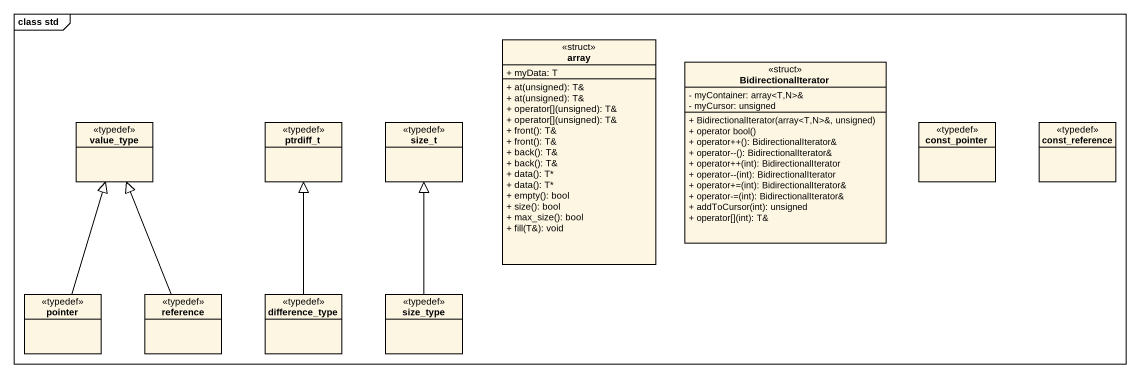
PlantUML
@startuml
mainframe class std
hide circle
hide empty members
skinparam classAttributeIconSize 0
class array <<struct>> {
  + myData: T
  + at(unsigned): T&
  + at(unsigned): T&
  + operator[](unsigned): T&
  + operator[](unsigned): T&
  + front(): T&
  + front(): T&
  + back(): T&
  + back(): T&
  + data(): T*
  + data(): T*
  + empty(): bool
  + size(): bool
  + max_size(): bool
  + fill(T&): void
}
class BidirectionalIterator <<struct>> {
  - myContainer: array<T,N>&
  - myCursor: unsigned
  + BidirectionalIterator(array<T,N>&, unsigned)
  + operator bool()
  + operator++(): BidirectionalIterator&
  + operator--(): BidirectionalIterator&
  + operator++(int): BidirectionalIterator
  + operator--(int): BidirectionalIterator
  + operator+=(int): BidirectionalIterator&
  + operator-=(int): BidirectionalIterator&
  + addToCursor(int): unsigned
  + operator[](int): T&
}
class value_type <<typedef>>
class ptrdiff_t <<typedef>>
class size_t <<typedef>>
class const_pointer <<typedef>>
class const_reference <<typedef>>
class pointer <<typedef>>
class reference <<typedef>>
class difference_type <<typedef>>
class size_type <<typedef>>
pointer -up-|> value_type
reference -up-|> value_type
difference_type -up-|> ptrdiff_t
size_type -up-|> size_t
@enduml
